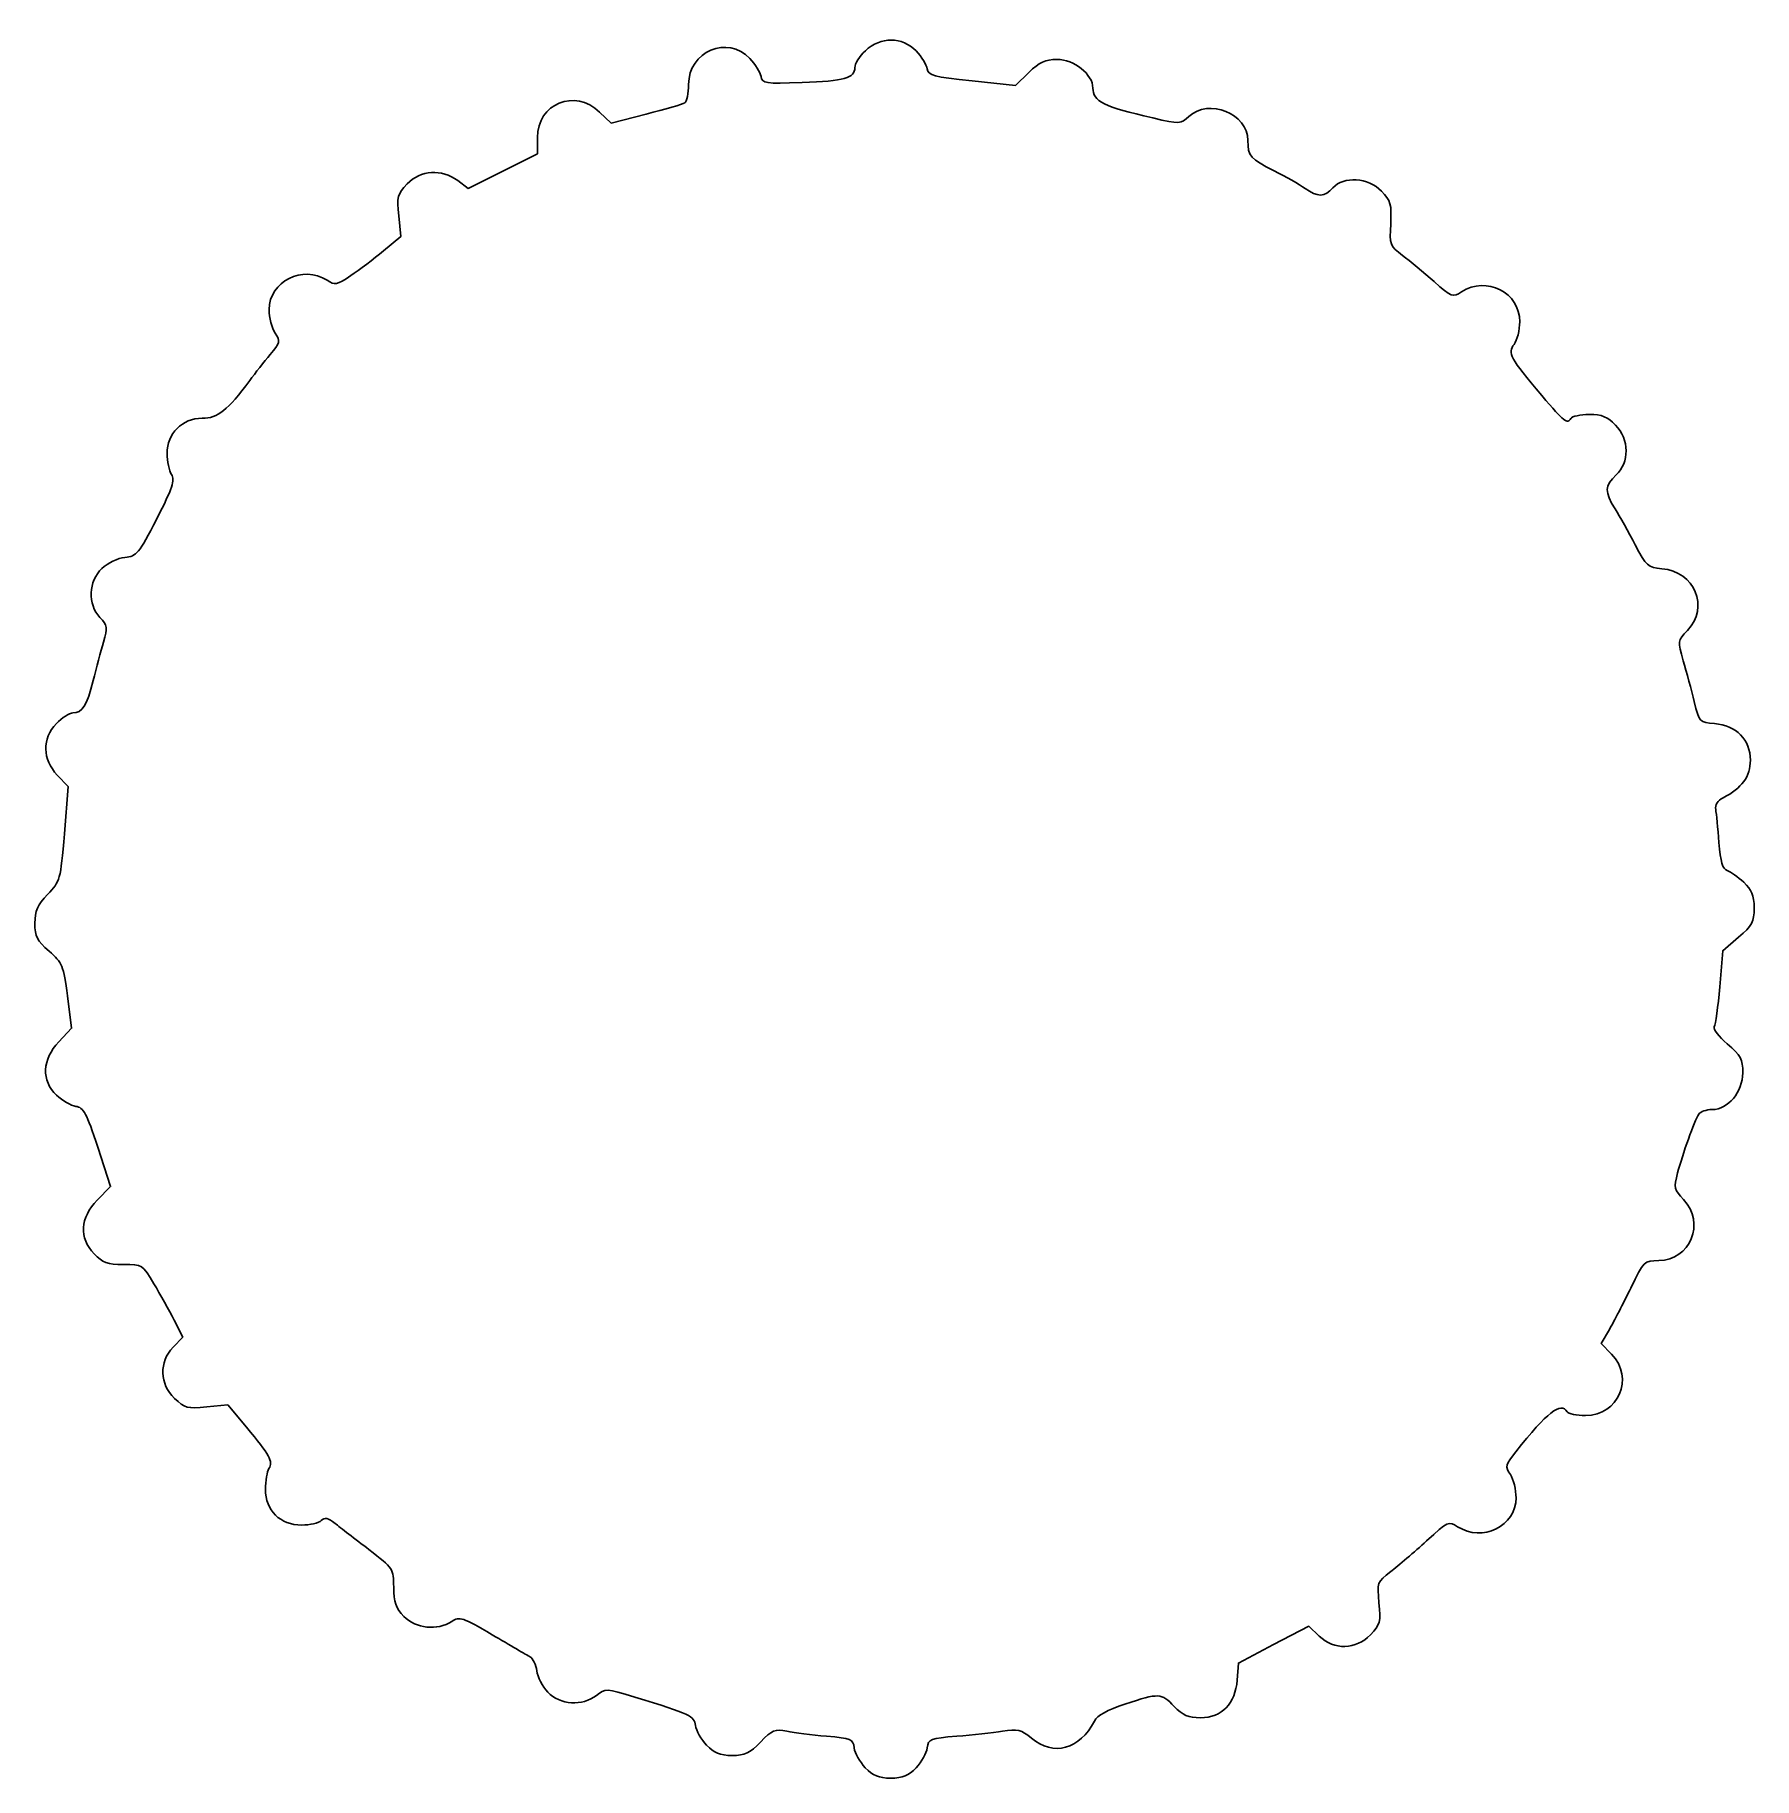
# Model space of a CAD drawing. Header units: centimetres. Extents: x -7.1 to 4.9, y -2.1 to 10.1.
import ezdxf

# ---------------------------------------------------------------- set-up
doc = ezdxf.new("R2010")
doc.units = ezdxf.units.CM
doc.header["$MEASUREMENT"] = 0
doc.layers.add('Layer 1', color=7, linetype='Continuous')

msp = doc.modelspace()

# ---------------------------------------------------------------- linework, layer by layer
at = {"layer": 'Layer 1', "color": 2}
msp.add_open_spline([(-1.33066, -2.07476), (-1.36852, -2.03475), (-1.40349, -1.97224), (-1.40837, -1.93586), (-1.40837, -1.93586), (-1.41662, -1.87427), (-1.42999, -1.86862), (-1.60244, -1.85381), (-1.60244, -1.85381), (-1.7043, -1.84506), (-1.82932, -1.82945), (-1.88025, -1.81911), (-1.88025, -1.81911), (-1.96317, -1.80228), (-1.9824, -1.81018), (-2.06404, -1.89455), (-2.06404, -1.89455), (-2.13949, -1.97252), (-2.17401, -1.98877), (-2.26414, -1.98877), (-2.26414, -1.98877), (-2.34863, -1.98877), (-2.3885, -1.97246), (-2.44191, -1.91602), (-2.44191, -1.91602), (-2.47977, -1.876), (-2.51474, -1.81462), (-2.51962, -1.77963), (-2.51962, -1.77963), (-2.52911, -1.71147), (-2.55202, -1.70071), (-2.94459, -1.58003), (-2.94459, -1.58003), (-3.14674, -1.51789), (-3.14976, -1.51775), (-3.21335, -1.56777), (-3.21335, -1.56777), (-3.31196, -1.64534), (-3.46839, -1.63514), (-3.55336, -1.5456), (-3.55336, -1.5456), (-3.59133, -1.50558), (-3.6263, -1.43832), (-3.63107, -1.39613), (-3.63107, -1.39613), (-3.63583, -1.35394), (-3.65759, -1.30947), (-3.67942, -1.2973), (-3.67942, -1.2973), (-3.70125, -1.28514), (-3.81989, -1.21578), (-3.94307, -1.14318), (-3.94307, -1.14318), (-4.15206, -1.02), (-4.17101, -1.01378), (-4.22657, -1.05018), (-4.22657, -1.05018), (-4.32731, -1.11619), (-4.47918, -1.1002), (-4.56082, -1.01498), (-4.56082, -1.01498), (-4.61786, -0.95545), (-4.63216, -0.91491), (-4.63313, -0.80993), (-4.63313, -0.80993), (-4.63432, -0.68057), (-4.63627, -0.67759), (-4.80618, -0.5468), (-4.80618, -0.5468), (-4.9007, -0.47404), (-5.00734, -0.39132), (-5.04317, -0.36298), (-5.04317, -0.36298), (-5.09375, -0.32298), (-5.11539, -0.31854), (-5.13999, -0.34314), (-5.13999, -0.34314), (-5.15741, -0.36056), (-5.21924, -0.37482), (-5.27738, -0.37482), (-5.27738, -0.37482), (-5.42756, -0.37482), (-5.53165, -0.27238), (-5.5311, -0.12513), (-5.5311, -0.12513), (-5.53088, -0.066), (-5.5198, -0.00041), (-5.50649, 0.02063), (-5.50649, 0.02063), (-5.47565, 0.06937), (-5.49921, 0.1128), (-5.66377, 0.31053), (-5.66377, 0.31053), (-5.66377, 0.31053), (-5.79493, 0.46814), (-5.79493, 0.46814), (-5.79493, 0.46814), (-5.79493, 0.46814), (-5.94221, 0.45295), (-5.94221, 0.45295), (-5.94221, 0.45295), (-6.07796, 0.43893), (-6.0956, 0.44361), (-6.16768, 0.51266), (-6.16768, 0.51266), (-6.27265, 0.61323), (-6.27698, 0.76721), (-6.17777, 0.87077), (-6.17777, 0.87077), (-6.17777, 0.87077), (-6.10966, 0.94187), (-6.10966, 0.94187), (-6.10966, 0.94187), (-6.10966, 0.94187), (-6.17115, 1.06143), (-6.17115, 1.06143), (-6.17115, 1.06143), (-6.20498, 1.12719), (-6.26837, 1.24153), (-6.31202, 1.31552), (-6.31202, 1.31552), (-6.39076, 1.44896), (-6.39248, 1.45005), (-6.52535, 1.45043), (-6.52535, 1.45043), (-6.63731, 1.45074), (-6.67099, 1.46299), (-6.73041, 1.52502), (-6.73041, 1.52502), (-6.83766, 1.63697), (-6.82946, 1.77713), (-6.7084, 1.90111), (-6.7084, 1.90111), (-6.7084, 1.90111), (-6.6153, 1.99645), (-6.6153, 1.99645), (-6.6153, 1.99645), (-6.6153, 1.99645), (-6.7055, 2.27264), (-6.7055, 2.27264), (-6.7055, 2.27264), (-6.78342, 2.51122), (-6.80421, 2.55004), (-6.85814, 2.55769), (-6.85814, 2.55769), (-6.89247, 2.56257), (-6.95331, 2.59754), (-6.99333, 2.6354), (-6.99333, 2.6354), (-7.10167, 2.73791), (-7.09536, 2.8861), (-6.97735, 3.01073), (-6.97735, 3.01073), (-6.97735, 3.01073), (-6.88861, 3.10445), (-6.88861, 3.10445), (-6.88861, 3.10445), (-6.88861, 3.10445), (-6.91782, 3.33112), (-6.91782, 3.33112), (-6.91782, 3.33112), (-6.94534, 3.54476), (-6.95273, 3.56279), (-7.04624, 3.64475), (-7.04624, 3.64475), (-7.13065, 3.71873), (-7.14546, 3.74791), (-7.14546, 3.8403), (-7.14546, 3.8403), (-7.14546, 3.92759), (-7.1279, 3.96727), (-7.05592, 4.04261), (-7.05592, 4.04261), (-6.96818, 4.13444), (-6.96582, 4.14298), (-6.93879, 4.46706), (-6.93879, 4.46706), (-6.93879, 4.46706), (-6.9112, 4.79779), (-6.9112, 4.79779), (-6.9112, 4.79779), (-6.9112, 4.79779), (-6.98864, 4.87842), (-6.98864, 4.87842), (-6.98864, 4.87842), (-7.09345, 4.98754), (-7.09602, 5.13406), (-6.99499, 5.23952), (-6.99499, 5.23952), (-6.95589, 5.28033), (-6.90377, 5.31372), (-6.87917, 5.31372), (-6.87917, 5.31372), (-6.8134, 5.31372), (-6.78135, 5.36489), (-6.73721, 5.54032), (-6.73721, 5.54032), (-6.71548, 5.6267), (-6.68296, 5.74765), (-6.66495, 5.80911), (-6.66495, 5.80911), (-6.63477, 5.91209), (-6.63676, 5.92571), (-6.69039, 5.98279), (-6.69039, 5.98279), (-6.77705, 6.07503), (-6.77022, 6.23575), (-6.67583, 6.32552), (-6.67583, 6.32552), (-6.63464, 6.36469), (-6.56476, 6.39841), (-6.51479, 6.40323), (-6.51479, 6.40323), (-6.43206, 6.41121), (-6.41809, 6.42816), (-6.29225, 6.67308), (-6.29225, 6.67308), (-6.18023, 6.89109), (-6.16307, 6.94256), (-6.1887, 6.9836), (-6.1887, 6.9836), (-6.2056, 7.01066), (-6.21942, 7.07696), (-6.21942, 7.13093), (-6.21942, 7.13093), (-6.21942, 7.27099), (-6.11331, 7.37747), (-5.97373, 7.37747), (-5.97373, 7.37747), (-5.86457, 7.37747), (-5.79604, 7.432), (-5.64116, 7.64206), (-5.64116, 7.64206), (-5.6036, 7.69299), (-5.53913, 7.77449), (-5.49788, 7.82316), (-5.49788, 7.82316), (-5.42724, 7.90651), (-5.42527, 7.91532), (-5.46396, 7.97437), (-5.46396, 7.97437), (-5.48656, 8.00885), (-5.50504, 8.08289), (-5.50504, 8.13889), (-5.50504, 8.13889), (-5.50504, 8.33527), (-5.26894, 8.45478), (-5.09985, 8.34399), (-5.09985, 8.34399), (-5.04545, 8.30834), (-5.03152, 8.31111), (-4.93344, 8.37706), (-4.93344, 8.37706), (-4.87457, 8.41665), (-4.77167, 8.49436), (-4.70477, 8.54975), (-4.70477, 8.54975), (-4.70477, 8.54975), (-4.58314, 8.65046), (-4.58314, 8.65046), (-4.58314, 8.65046), (-4.58314, 8.65046), (-4.59812, 8.79567), (-4.59812, 8.79567), (-4.59812, 8.79567), (-4.61189, 8.92905), (-4.60701, 8.94723), (-4.53819, 9.01907), (-4.53819, 9.01907), (-4.4452, 9.11613), (-4.2979, 9.12576), (-4.18485, 9.04218), (-4.18485, 9.04218), (-4.18485, 9.04218), (-4.11034, 8.98709), (-4.11034, 8.98709), (-4.11034, 8.98709), (-4.11034, 8.98709), (-3.86842, 9.10859), (-3.86842, 9.10859), (-3.86842, 9.10859), (-3.86842, 9.10859), (-3.6265, 9.23009), (-3.6265, 9.23009), (-3.6265, 9.23009), (-3.6265, 9.23009), (-3.6265, 9.34394), (-3.6265, 9.34394), (-3.6265, 9.34394), (-3.6265, 9.58113), (-3.36455, 9.68875), (-3.1912, 9.52277), (-3.1912, 9.52277), (-3.1912, 9.52277), (-3.11057, 9.44556), (-3.11057, 9.44556), (-3.11057, 9.44556), (-3.11057, 9.44556), (-2.86592, 9.50792), (-2.86592, 9.50792), (-2.86592, 9.50792), (-2.73136, 9.54222), (-2.60932, 9.57766), (-2.59472, 9.58669), (-2.59472, 9.58669), (-2.58012, 9.59571), (-2.56817, 9.65375), (-2.56817, 9.71565), (-2.56817, 9.71565), (-2.56817, 9.94721), (-2.29496, 10.06309), (-2.13913, 9.89763), (-2.13913, 9.89763), (-2.10144, 9.85761), (-2.06621, 9.80106), (-2.06084, 9.77195), (-2.06084, 9.77195), (-2.05167, 9.72227), (-2.03413, 9.71963), (-1.77384, 9.72875), (-1.77384, 9.72875), (-1.47672, 9.73917), (-1.404, 9.75988), (-1.404, 9.83408), (-1.404, 9.83408), (-1.404, 9.85995), (-1.37061, 9.91311), (-1.3298, 9.95221), (-1.3298, 9.95221), (-1.22547, 10.05216), (-1.06997, 10.05143), (-0.97496, 9.95055), (-0.97496, 9.95055), (-0.93728, 9.91053), (-0.90218, 9.85414), (-0.89696, 9.82523), (-0.89696, 9.82523), (-0.88857, 9.7787), (-0.85266, 9.76902), (-0.5835, 9.74075), (-0.5835, 9.74075), (-0.5835, 9.74075), (-0.27952, 9.70882), (-0.27952, 9.70882), (-0.27952, 9.70882), (-0.27952, 9.70882), (-0.1858, 9.79992), (-0.1858, 9.79992), (-0.1858, 9.79992), (-0.11147, 9.87218), (-0.07073, 9.89102), (0.01118, 9.89102), (0.01118, 9.89102), (0.13109, 9.89102), (0.26287, 9.78622), (0.26287, 9.69087), (0.26287, 9.69087), (0.26287, 9.59774), (0.33877, 9.55975), (0.68201, 9.48107), (0.68201, 9.48107), (0.87331, 9.43722), (0.87714, 9.43738), (0.93507, 9.4918), (0.93507, 9.4918), (1.07345, 9.6218), (1.34713, 9.51049), (1.34807, 9.32383), (1.34807, 9.32383), (1.34862, 9.2137), (1.365, 9.1948), (1.53287, 9.11057), (1.53287, 9.11057), (1.61291, 9.07042), (1.71, 9.01528), (1.74862, 8.98804), (1.74862, 8.98804), (1.83834, 8.92478), (1.88337, 8.92556), (1.94298, 8.99143), (1.94298, 8.99143), (2.01914, 9.07559), (2.19218, 9.06387), (2.28369, 8.96836), (2.28369, 8.96836), (2.34866, 8.90055), (2.35559, 8.87602), (2.34817, 8.74025), (2.34817, 8.74025), (2.34016, 8.59384), (2.3433, 8.5855), (2.43131, 8.51858), (2.43131, 8.51858), (2.48162, 8.48033), (2.58096, 8.3978), (2.65207, 8.33517), (2.65207, 8.33517), (2.776, 8.22604), (2.78398, 8.22301), (2.84411, 8.26241), (2.84411, 8.26241), (3.01945, 8.3773), (3.25342, 8.25761), (3.25182, 8.05383), (3.25182, 8.05383), (3.25136, 7.9947), (3.23356, 7.9233), (3.21228, 7.89516), (3.21228, 7.89516), (3.16594, 7.83391), (3.18316, 7.80229), (3.40765, 7.53622), (3.40765, 7.53622), (3.56613, 7.34841), (3.5834, 7.33467), (3.60899, 7.37608), (3.60899, 7.37608), (3.61846, 7.3914), (3.67685, 7.40393), (3.73875, 7.40393), (3.73875, 7.40393), (3.82753, 7.40393), (3.86632, 7.38826), (3.9224, 7.32972), (3.9224, 7.32972), (4.01928, 7.2286), (4.02154, 7.06909), (3.92735, 6.9806), (3.92735, 6.9806), (3.84618, 6.90434), (3.8448, 6.86146), (3.91968, 6.74247), (3.91968, 6.74247), (3.95173, 6.69154), (4.01512, 6.57843), (4.06054, 6.49112), (4.06054, 6.49112), (4.13802, 6.34218), (4.14954, 6.33185), (4.2469, 6.32397), (4.2469, 6.32397), (4.47663, 6.30538), (4.58107, 6.05343), (4.42611, 5.89168), (4.42611, 5.89168), (4.35603, 5.81854), (4.35602, 5.81849), (4.39701, 5.67857), (4.39701, 5.67857), (4.41955, 5.6016), (4.45411, 5.47314), (4.47381, 5.3931), (4.47381, 5.3931), (4.50918, 5.24934), (4.51089, 5.24748), (4.61536, 5.23918), (4.61536, 5.23918), (4.76771, 5.22708), (4.86662, 5.12609), (4.86662, 4.98266), (4.86662, 4.98266), (4.86662, 4.86849), (4.80759, 4.78717), (4.67579, 4.7198), (4.67579, 4.7198), (4.63741, 4.70018), (4.61849, 4.67007), (4.62407, 4.63749), (4.62407, 4.63749), (4.62892, 4.60924), (4.63924, 4.50484), (4.64702, 4.40551), (4.64702, 4.40551), (4.65755, 4.27091), (4.67216, 4.22105), (4.70436, 4.2098), (4.70436, 4.2098), (4.72812, 4.20151), (4.7803, 4.16447), (4.82032, 4.1275), (4.82032, 4.1275), (4.87766, 4.07453), (4.89308, 4.03653), (4.89308, 3.94823), (4.89308, 3.94823), (4.89308, 3.84959), (4.87996, 3.82495), (4.78338, 3.74228), (4.78338, 3.74228), (4.78338, 3.74228), (4.67369, 3.64839), (4.67369, 3.64839), (4.67369, 3.64839), (4.67369, 3.64839), (4.65237, 3.39581), (4.65237, 3.39581), (4.65237, 3.39581), (4.64065, 3.2569), (4.62333, 3.13073), (4.61388, 3.11544), (4.61388, 3.11544), (4.60443, 3.10015), (4.64553, 3.04585), (4.7052, 2.99477), (4.7052, 2.99477), (4.79963, 2.91394), (4.81371, 2.88776), (4.81371, 2.79295), (4.81371, 2.79295), (4.81371, 2.6584), (4.71109, 2.5356), (4.59865, 2.5356), (4.59865, 2.5356), (4.55858, 2.5356), (4.51642, 2.52072), (4.50498, 2.50253), (4.50498, 2.50253), (4.47459, 2.4542), (4.39135, 2.22238), (4.35758, 2.09201), (4.35758, 2.09201), (4.33021, 1.98633), (4.33285, 1.97445), (4.39905, 1.90535), (4.39905, 1.90535), (4.55395, 1.74367), (4.4456, 1.47727), (4.22495, 1.47727), (4.22495, 1.47727), (4.12376, 1.47727), (4.12106, 1.47462), (4.02944, 1.28544), (4.02944, 1.28544), (3.97834, 1.17994), (3.91086, 1.04954), (3.87949, 0.99566), (3.87949, 0.99566), (3.87949, 0.99566), (3.82244, 0.89769), (3.82244, 0.89769), (3.82244, 0.89769), (3.82244, 0.89769), (3.89474, 0.82223), (3.89474, 0.82223), (3.89474, 0.82223), (4.05535, 0.65459), (3.94407, 0.39247), (3.7123, 0.39247), (3.7123, 0.39247), (3.65039, 0.39247), (3.59239, 0.40438), (3.58339, 0.41893), (3.58339, 0.41893), (3.53937, 0.49017), (3.44521, 0.4167), (3.22432, 0.13875), (3.22432, 0.13875), (3.15131, 0.04687), (3.14877, 0.03627), (3.18616, -0.02079), (3.18616, -0.02079), (3.20818, -0.05441), (3.22621, -0.12773), (3.22621, -0.18373), (3.22621, -0.18373), (3.22621, -0.38252), (2.98985, -0.49945), (2.81697, -0.38618), (2.81697, -0.38618), (2.75551, -0.34591), (2.74879, -0.34899), (2.59962, -0.48586), (2.59962, -0.48586), (2.51496, -0.56354), (2.40197, -0.66033), (2.34854, -0.70096), (2.34854, -0.70096), (2.25295, -0.77363), (2.25163, -0.77714), (2.26637, -0.91995), (2.26637, -0.91995), (2.28013, -1.05326), (2.27525, -1.07146), (2.20643, -1.14329), (2.20643, -1.14329), (2.1054, -1.24874), (1.95191, -1.25262), (1.84727, -1.15236), (1.84727, -1.15236), (1.84727, -1.15236), (1.77512, -1.08324), (1.77512, -1.08324), (1.77512, -1.08324), (1.77512, -1.08324), (1.52832, -1.21258), (1.52832, -1.21258), (1.52832, -1.21258), (1.52832, -1.21258), (1.28152, -1.34192), (1.28152, -1.34192), (1.28152, -1.34192), (1.28152, -1.34192), (1.27322, -1.4603), (1.27322, -1.4603), (1.27322, -1.4603), (1.26163, -1.62555), (1.16583, -1.72419), (1.01693, -1.72419), (1.01693, -1.72419), (0.93018, -1.72419), (0.89216, -1.7079), (0.83173, -1.64482), (0.83173, -1.64482), (0.74151, -1.55065), (0.72729, -1.55), (0.48777, -1.62902), (0.48777, -1.62902), (0.36331, -1.67009), (0.29292, -1.70906), (0.27317, -1.74784), (0.27317, -1.74784), (0.17206, -1.94637), (-0.01419, -1.99685), (-0.16801, -1.86742), (-0.16801, -1.86742), (-0.24, -1.80684), (-0.26323, -1.80125), (-0.37027, -1.81869), (-0.37027, -1.81869), (-0.43677, -1.82952), (-0.58049, -1.84544), (-0.68963, -1.85405), (-0.68963, -1.85405), (-0.87629, -1.86878), (-0.88859, -1.87364), (-0.89693, -1.93586), (-0.89693, -1.93586), (-0.90181, -1.97224), (-0.93678, -2.03475), (-0.97464, -2.07476), (-0.97464, -2.07476), (-1.0281, -2.13126), (-1.06789, -2.14752), (-1.15265, -2.14752), (-1.15265, -2.14752), (-1.23741, -2.14752), (-1.2772, -2.13126), (-1.33066, -2.07476)], degree=3, knots=[0, 0, 0, 0, 0.00613497, 0.00613497, 0.00613497, 0.00613497, 0.01226994, 0.01226994, 0.01226994, 0.01226994, 0.01840491, 0.01840491, 0.01840491, 0.01840491, 0.02453988, 0.02453988, 0.02453988, 0.02453988, 0.03067485, 0.03067485, 0.03067485, 0.03067485, 0.03680982, 0.03680982, 0.03680982, 0.03680982, 0.04294479, 0.04294479, 0.04294479, 0.04294479, 0.04907975, 0.04907975, 0.04907975, 0.04907975, 0.05521472, 0.05521472, 0.05521472, 0.05521472, 0.06134969, 0.06134969, 0.06134969, 0.06134969, 0.06748466, 0.06748466, 0.06748466, 0.06748466, 0.07361963, 0.07361963, 0.07361963, 0.07361963, 0.0797546, 0.0797546, 0.0797546, 0.0797546, 0.08588957, 0.08588957, 0.08588957, 0.08588957, 0.09202454, 0.09202454, 0.09202454, 0.09202454, 0.09815951, 0.09815951, 0.09815951, 0.09815951, 0.10429448, 0.10429448, 0.10429448, 0.10429448, 0.11042945, 0.11042945, 0.11042945, 0.11042945, 0.11656442, 0.11656442, 0.11656442, 0.11656442, 0.12269939, 0.12269939, 0.12269939, 0.12269939, 0.12883436, 0.12883436, 0.12883436, 0.12883436, 0.13496933, 0.13496933, 0.13496933, 0.13496933, 0.14110429, 0.14110429, 0.14110429, 0.14110429, 0.14723926, 0.14723926, 0.14723926, 0.14723926, 0.15337423, 0.15337423, 0.15337423, 0.15337423, 0.1595092, 0.1595092, 0.1595092, 0.1595092, 0.16564417, 0.16564417, 0.16564417, 0.16564417, 0.17177914, 0.17177914, 0.17177914, 0.17177914, 0.17791411, 0.17791411, 0.17791411, 0.17791411, 0.18404908, 0.18404908, 0.18404908, 0.18404908, 0.19018405, 0.19018405, 0.19018405, 0.19018405, 0.19631902, 0.19631902, 0.19631902, 0.19631902, 0.20245399, 0.20245399, 0.20245399, 0.20245399, 0.20858896, 0.20858896, 0.20858896, 0.20858896, 0.21472393, 0.21472393, 0.21472393, 0.21472393, 0.2208589, 0.2208589, 0.2208589, 0.2208589, 0.22699387, 0.22699387, 0.22699387, 0.22699387, 0.23312883, 0.23312883, 0.23312883, 0.23312883, 0.2392638, 0.2392638, 0.2392638, 0.2392638, 0.24539877, 0.24539877, 0.24539877, 0.24539877, 0.25153374, 0.25153374, 0.25153374, 0.25153374, 0.25766871, 0.25766871, 0.25766871, 0.25766871, 0.26380368, 0.26380368, 0.26380368, 0.26380368, 0.26993865, 0.26993865, 0.26993865, 0.26993865, 0.27607362, 0.27607362, 0.27607362, 0.27607362, 0.28220859, 0.28220859, 0.28220859, 0.28220859, 0.28834356, 0.28834356, 0.28834356, 0.28834356, 0.29447853, 0.29447853, 0.29447853, 0.29447853, 0.3006135, 0.3006135, 0.3006135, 0.3006135, 0.30674847, 0.30674847, 0.30674847, 0.30674847, 0.31288344, 0.31288344, 0.31288344, 0.31288344, 0.3190184, 0.3190184, 0.3190184, 0.3190184, 0.32515337, 0.32515337, 0.32515337, 0.32515337, 0.33128834, 0.33128834, 0.33128834, 0.33128834, 0.33742331, 0.33742331, 0.33742331, 0.33742331, 0.34355828, 0.34355828, 0.34355828, 0.34355828, 0.34969325, 0.34969325, 0.34969325, 0.34969325, 0.35582822, 0.35582822, 0.35582822, 0.35582822, 0.36196319, 0.36196319, 0.36196319, 0.36196319, 0.36809816, 0.36809816, 0.36809816, 0.36809816, 0.37423313, 0.37423313, 0.37423313, 0.37423313, 0.3803681, 0.3803681, 0.3803681, 0.3803681, 0.38650307, 0.38650307, 0.38650307, 0.38650307, 0.39263804, 0.39263804, 0.39263804, 0.39263804, 0.39877301, 0.39877301, 0.39877301, 0.39877301, 0.40490798, 0.40490798, 0.40490798, 0.40490798, 0.41104294, 0.41104294, 0.41104294, 0.41104294, 0.41717791, 0.41717791, 0.41717791, 0.41717791, 0.42331288, 0.42331288, 0.42331288, 0.42331288, 0.42944785, 0.42944785, 0.42944785, 0.42944785, 0.43558282, 0.43558282, 0.43558282, 0.43558282, 0.44171779, 0.44171779, 0.44171779, 0.44171779, 0.44785276, 0.44785276, 0.44785276, 0.44785276, 0.45398773, 0.45398773, 0.45398773, 0.45398773, 0.4601227, 0.4601227, 0.4601227, 0.4601227, 0.46625767, 0.46625767, 0.46625767, 0.46625767, 0.47239264, 0.47239264, 0.47239264, 0.47239264, 0.47852761, 0.47852761, 0.47852761, 0.47852761, 0.48466258, 0.48466258, 0.48466258, 0.48466258, 0.49079755, 0.49079755, 0.49079755, 0.49079755, 0.49693252, 0.49693252, 0.49693252, 0.49693252, 0.50306748, 0.50306748, 0.50306748, 0.50306748, 0.50920245, 0.50920245, 0.50920245, 0.50920245, 0.51533742, 0.51533742, 0.51533742, 0.51533742, 0.52147239, 0.52147239, 0.52147239, 0.52147239, 0.52760736, 0.52760736, 0.52760736, 0.52760736, 0.53374233, 0.53374233, 0.53374233, 0.53374233, 0.5398773, 0.5398773, 0.5398773, 0.5398773, 0.54601227, 0.54601227, 0.54601227, 0.54601227, 0.55214724, 0.55214724, 0.55214724, 0.55214724, 0.55828221, 0.55828221, 0.55828221, 0.55828221, 0.56441718, 0.56441718, 0.56441718, 0.56441718, 0.57055215, 0.57055215, 0.57055215, 0.57055215, 0.57668712, 0.57668712, 0.57668712, 0.57668712, 0.58282209, 0.58282209, 0.58282209, 0.58282209, 0.58895706, 0.58895706, 0.58895706, 0.58895706, 0.59509202, 0.59509202, 0.59509202, 0.59509202, 0.60122699, 0.60122699, 0.60122699, 0.60122699, 0.60736196, 0.60736196, 0.60736196, 0.60736196, 0.61349693, 0.61349693, 0.61349693, 0.61349693, 0.6196319, 0.6196319, 0.6196319, 0.6196319, 0.62576687, 0.62576687, 0.62576687, 0.62576687, 0.63190184, 0.63190184, 0.63190184, 0.63190184, 0.63803681, 0.63803681, 0.63803681, 0.63803681, 0.64417178, 0.64417178, 0.64417178, 0.64417178, 0.65030675, 0.65030675, 0.65030675, 0.65030675, 0.65644172, 0.65644172, 0.65644172, 0.65644172, 0.66257669, 0.66257669, 0.66257669, 0.66257669, 0.66871166, 0.66871166, 0.66871166, 0.66871166, 0.67484663, 0.67484663, 0.67484663, 0.67484663, 0.6809816, 0.6809816, 0.6809816, 0.6809816, 0.68711656, 0.68711656, 0.68711656, 0.68711656, 0.69325153, 0.69325153, 0.69325153, 0.69325153, 0.6993865, 0.6993865, 0.6993865, 0.6993865, 0.70552147, 0.70552147, 0.70552147, 0.70552147, 0.71165644, 0.71165644, 0.71165644, 0.71165644, 0.71779141, 0.71779141, 0.71779141, 0.71779141, 0.72392638, 0.72392638, 0.72392638, 0.72392638, 0.73006135, 0.73006135, 0.73006135, 0.73006135, 0.73619632, 0.73619632, 0.73619632, 0.73619632, 0.74233129, 0.74233129, 0.74233129, 0.74233129, 0.74846626, 0.74846626, 0.74846626, 0.74846626, 0.75460123, 0.75460123, 0.75460123, 0.75460123, 0.7607362, 0.7607362, 0.7607362, 0.7607362, 0.76687117, 0.76687117, 0.76687117, 0.76687117, 0.77300613, 0.77300613, 0.77300613, 0.77300613, 0.7791411, 0.7791411, 0.7791411, 0.7791411, 0.78527607, 0.78527607, 0.78527607, 0.78527607, 0.79141104, 0.79141104, 0.79141104, 0.79141104, 0.79754601, 0.79754601, 0.79754601, 0.79754601, 0.80368098, 0.80368098, 0.80368098, 0.80368098, 0.80981595, 0.80981595, 0.80981595, 0.80981595, 0.81595092, 0.81595092, 0.81595092, 0.81595092, 0.82208589, 0.82208589, 0.82208589, 0.82208589, 0.82822086, 0.82822086, 0.82822086, 0.82822086, 0.83435583, 0.83435583, 0.83435583, 0.83435583, 0.8404908, 0.8404908, 0.8404908, 0.8404908, 0.84662577, 0.84662577, 0.84662577, 0.84662577, 0.85276074, 0.85276074, 0.85276074, 0.85276074, 0.85889571, 0.85889571, 0.85889571, 0.85889571, 0.86503067, 0.86503067, 0.86503067, 0.86503067, 0.87116564, 0.87116564, 0.87116564, 0.87116564, 0.87730061, 0.87730061, 0.87730061, 0.87730061, 0.88343558, 0.88343558, 0.88343558, 0.88343558, 0.88957055, 0.88957055, 0.88957055, 0.88957055, 0.89570552, 0.89570552, 0.89570552, 0.89570552, 0.90184049, 0.90184049, 0.90184049, 0.90184049, 0.90797546, 0.90797546, 0.90797546, 0.90797546, 0.91411043, 0.91411043, 0.91411043, 0.91411043, 0.9202454, 0.9202454, 0.9202454, 0.9202454, 0.92638037, 0.92638037, 0.92638037, 0.92638037, 0.93251534, 0.93251534, 0.93251534, 0.93251534, 0.93865031, 0.93865031, 0.93865031, 0.93865031, 0.94478528, 0.94478528, 0.94478528, 0.94478528, 0.95092025, 0.95092025, 0.95092025, 0.95092025, 0.95705521, 0.95705521, 0.95705521, 0.95705521, 0.96319018, 0.96319018, 0.96319018, 0.96319018, 0.96932515, 0.96932515, 0.96932515, 0.96932515, 0.97546012, 0.97546012, 0.97546012, 0.97546012, 0.98159509, 0.98159509, 0.98159509, 0.98159509, 0.98773006, 0.98773006, 0.98773006, 0.98773006, 1, 1, 1, 1], dxfattribs=at)

doc.saveas('drawing.dxf')
